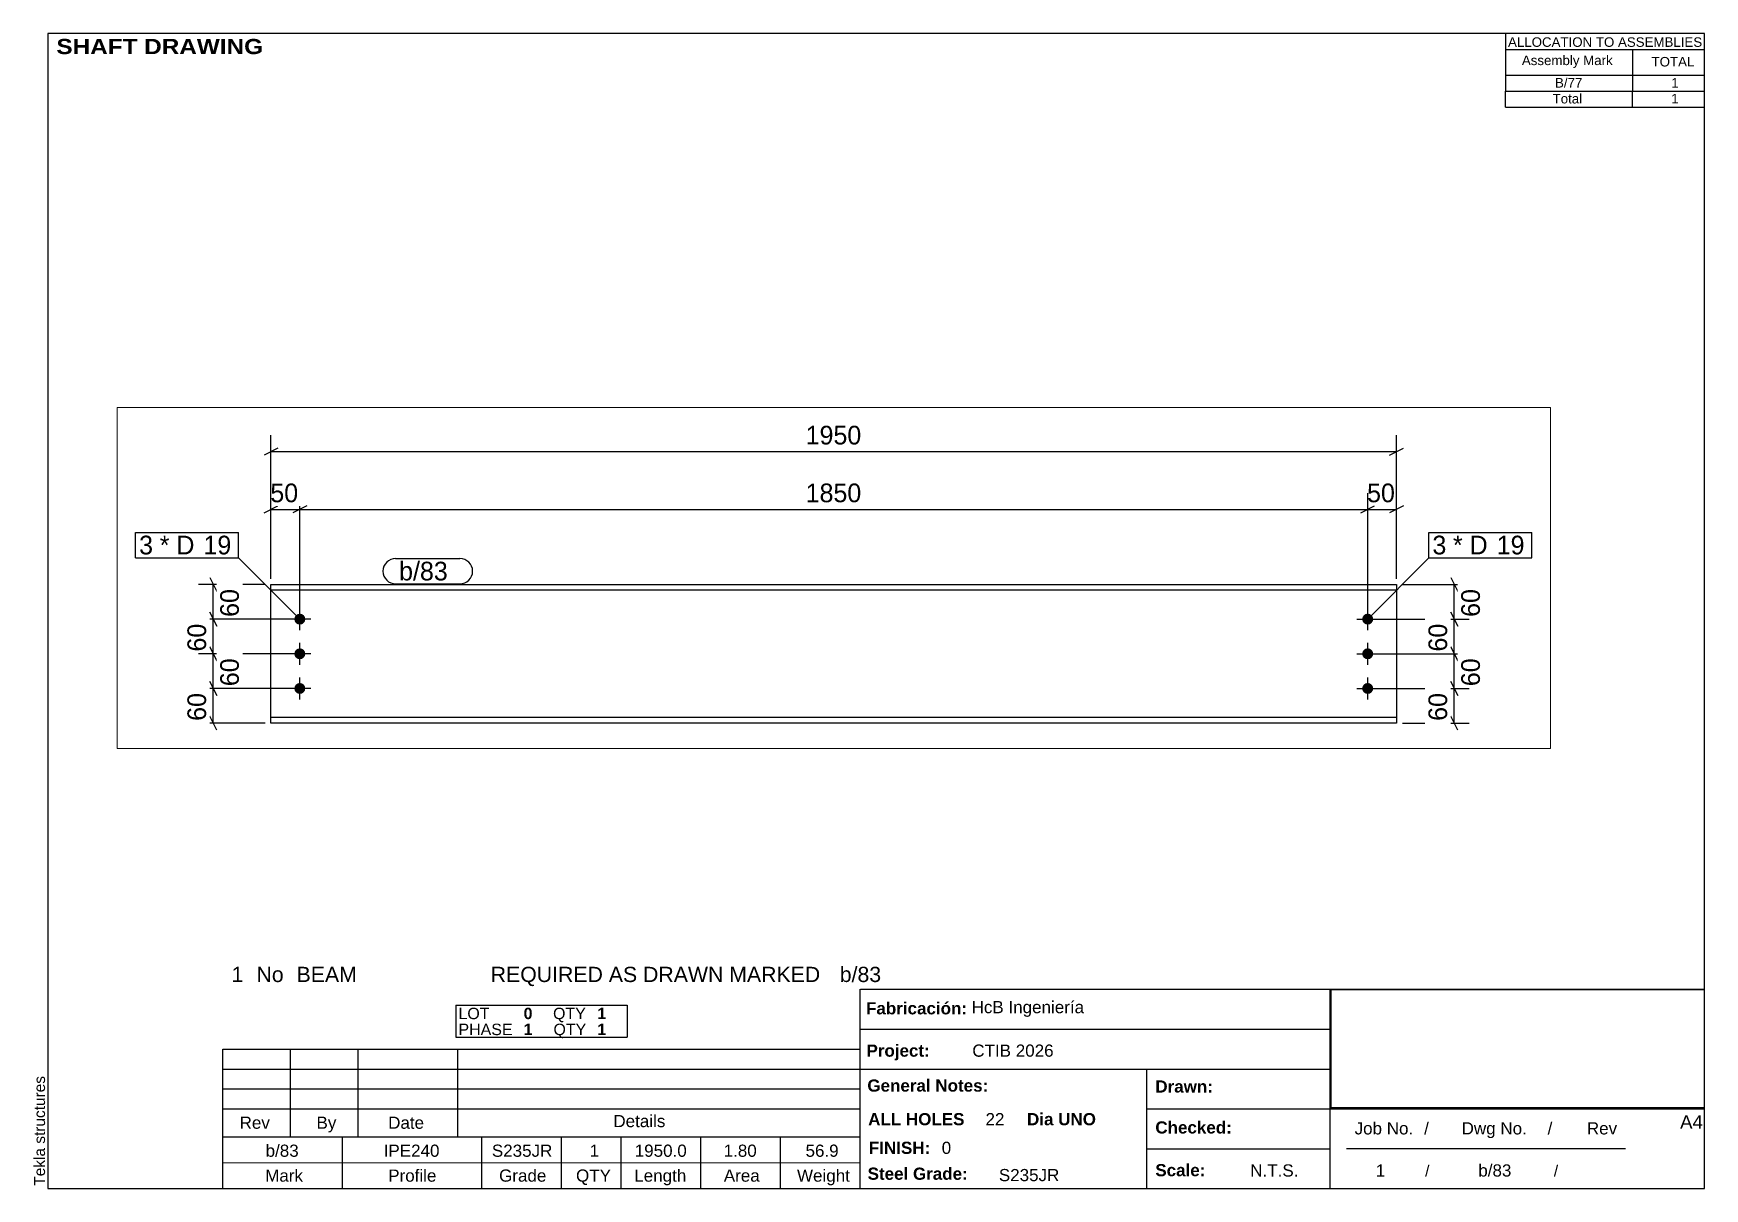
# Paper-space layout 'Layout1' of a CAD drawing. Header units: millimetres. Extents: x 2 to 292, y 5 to 205.
# The model-space entities are those that its viewports show. They can reach past a viewport. Long polylines and large blocks are cut down to what shows.
import ezdxf

# ---------------------------------------------------------------- set-up
doc = ezdxf.new("R2010")
doc.units = ezdxf.units.MM
doc.layers.add('Viewport layer', color=7, linetype='Continuous', plot=False)
doc.styles.add('Arial', font='ARIAL.TTF', dxfattribs={"height": 0.2})
doc.styles.add('Arial Black', font='ARIBLK.TTF', dxfattribs={"height": 0.2})
doc.styles.add('Arial Bold', font='ARIALBD.TTF', dxfattribs={"height": 0.2})
doc.styles.add('Comic Sans MS', font='COMIC.TTF', dxfattribs={"height": 0.2})

msp = doc.modelspace()

# ---------------------------------------------------------------- hatches: boundary and pattern name
at = {"linetype": 'Continuous'}
for points in [[(306.9, 224, -1), (325.9, 224, -1)], [(2156.9, 224, -1), (2175.9, 224, -1)], [(306.9, 164, -1), (325.9, 164, -1)], [(2156.9, 164, -1), (2175.9, 164, -1)], [(306.9, 104, -1), (325.9, 104, -1)], [(2156.9, 104, -1), (2175.9, 104, -1)]]:
    msp.add_hatch(color=3, dxfattribs=at).paths.add_polyline_path(points)

# ---------------------------------------------------------------- linework, layer by layer
at = {"color": 8, "linetype": 'Continuous'}
for p, q in [((278.4, 520), (254.4, 508)), ((266.4, 514), (2216.4, 514)), ((2204.4, 508), (2228.4, 520)), ((266.4, 294), (266.4, 442.4)), ((316.4, 234), (316.4, 442.4)), ((316.4, 234), (316.4, 442.4)), ((2166.4, 234), (2166.4, 442.4)), ((2216.4, 294), (2216.4, 442.4)), ((254.4, 408), (278.4, 420)), ((266.4, 414), (316.4, 414)), ((328.4, 420), (304.4, 408)), ((328.4, 420), (304.4, 408)), ((2154.4, 408), (2178.4, 420)), ((2166.4, 414), (2216.4, 414)), ((2228.4, 420), (2204.4, 408)), ((160.4, 296), (172.4, 272)), ((2310.4, 296), (2322.4, 272)), ((256.4, 284), (140.8, 284)), ((166.4, 224), (166.4, 284)), ((2226.4, 284), (2344.8, 284)), ((2316.4, 224), (2316.4, 284)), ((172.4, 212), (160.4, 236)), ((2322.4, 212), (2310.4, 236)), ((306.4, 224), (140.8, 224)), ((2176.4, 224), (2344.8, 224)), ((172.4, 152), (160.4, 176)), ((2322.4, 152), (2310.4, 176)), ((306.4, 164), (138, 164)), ((2176.4, 164), (2342, 164)), ((172.4, 92), (160.4, 116)), ((2322.4, 92), (2310.4, 116)), ((306.4, 104), (140.8, 104)), ((2176.4, 104), (2344.8, 104)), ((256.4, 44), (138, 44)), ((172.4, 32), (160.4, 56)), ((2226.4, 44), (2342, 44)), ((2322.4, 32), (2310.4, 56))]:
    msp.add_line(p, q, dxfattribs=at)
at = {"color": 7, "linetype": 'Continuous'}
for p, q in [((210.3, 330.1), (210.3, 374.1)), ((2450.8, 330.1), (2450.8, 374.1)), ((266.4, 44), (266.4, 284)), ((266.4, 284), (2216.4, 284)), ((2216.4, 274.2), (266.4, 274.2)), ((2216.4, 284), (2216.4, 44)), ((2216.4, 53.8), (266.4, 53.8)), ((2216.4, 44), (266.4, 44))]:
    msp.add_line(p, q, dxfattribs=at)
at = {"color": 3, "linetype": 'Continuous'}
for p, q in [((316.4, 205), (316.4, 243)), ((2166.4, 205), (2166.4, 243)), ((335.4, 224), (297.4, 224)), ((2147.4, 224), (2185.4, 224)), ((316.4, 145), (316.4, 183)), ((2166.4, 145), (2166.4, 183)), ((335.4, 164), (297.4, 164)), ((2147.4, 164), (2185.4, 164)), ((316.4, 85), (316.4, 123)), ((2166.4, 85), (2166.4, 123)), ((335.4, 104), (297.4, 104)), ((2147.4, 104), (2185.4, 104))]:
    msp.add_line(p, q, dxfattribs=at)

# ---------------------------------------------------------------- wipeouts: each hides what was drawn before it
at = {"color": 0}
for points in [[(64.1, 336.1), (64.1, 368.1), (38, 368.1), (38, 336.1)], [(2304.5, 336.1), (2304.5, 368.1), (2278.5, 368.1), (2278.5, 336.1)]]:
    msp.add_wipeout(points, dxfattribs=at)

# ---------------------------------------------------------------- next in the draw order: wipeouts: each hides what was drawn before it
for points in [[(1296.5, 520), (1296.5, 564.8), (1186.3, 564.8), (1186.3, 520)], [(2223.9, 420), (2223.9, 464.8), (2158.9, 464.8), (2158.9, 420)], [(64.1, 336.1), (64.1, 368.1), (38, 368.1), (38, 336.1)], [(2304.5, 336.1), (2304.5, 368.1), (2278.5, 368.1), (2278.5, 336.1)], [(587.7, 291), (587.7, 323), (488.4, 323), (488.4, 291)], [(217.2, 286.5), (172.4, 286.5), (172.4, 221.5), (217.2, 221.5)], [(2367.2, 286.5), (2322.4, 286.5), (2322.4, 221.5), (2367.2, 221.5)]]:
    msp.add_wipeout(points, dxfattribs=at)

# ---------------------------------------------------------------- next in the draw order: linework, layer by layer
at = {"color": 8, "linetype": 'Continuous'}
for p, q in [((2216.4, 294), (2216.4, 542.4)), ((2166.4, 234), (2166.4, 442.4)), ((316.4, 414), (2166.4, 414)), ((2154.4, 408), (2178.4, 420)), ((160.4, 236), (172.4, 212)), ((2310.4, 236), (2322.4, 212)), ((306.4, 224), (138, 224)), ((166.4, 164), (166.4, 224)), ((2176.4, 224), (2342, 224)), ((2316.4, 164), (2316.4, 224))]:
    msp.add_line(p, q, dxfattribs=at)
at = {"color": 7, "linetype": 'Continuous'}
for p, q in [((32, 330.1), (32, 374.1)), ((2272.5, 330.1), (2272.5, 374.1)), ((316.4, 224), (210.3, 330.1))]:
    msp.add_line(p, q, dxfattribs=at)

# ---------------------------------------------------------------- next in the draw order: texts
at = {"color": 3, "style": 'Comic Sans MS'}
for s, p in [('1950', (1192.7, 526.4)), ('50', (2165.3, 426.4))]:
    msp.add_text(s, height=32.38, dxfattribs=at).set_placement(p)
for p in [(210.8, 227.9), (2360.8, 227.9)]:
    msp.add_text('60', height=32.38, rotation=90.0002, dxfattribs=at).set_placement(p)

# ---------------------------------------------------------------- next in the draw order: wipeouts: each hides what was drawn before it
at = {"color": 0}
for points in [[(139.9, 336.1), (139.9, 368.1), (73.7, 368.1), (73.7, 336.1)], [(2380.3, 336.1), (2380.3, 368.1), (2314.1, 368.1), (2314.1, 336.1)], [(587.7, 291), (587.7, 323), (488.4, 323), (488.4, 291)]]:
    msp.add_wipeout(points, dxfattribs=at)

# ---------------------------------------------------------------- next in the draw order: linework, layer by layer
at = {"color": 7, "linetype": 'Continuous'}
for p, q in [((482.4, 329), (593.7, 329)), ((482.4, 285), (593.7, 285))]:
    msp.add_line(p, q, dxfattribs=at)
for centre, start, end in [((482.4, 307), 90, 270), ((593.7, 307), 270, 90)]:
    msp.add_arc(centre, 22, start, end, dxfattribs=at)

# ---------------------------------------------------------------- next in the draw order: texts
at = {"color": 3, "style": 'Comic Sans MS'}
msp.add_text('b/83', height=32.38, dxfattribs=at).set_placement((488.4, 291))

# ---------------------------------------------------------------- next in the draw order: wipeouts: each hides what was drawn before it
at = {"color": 0}
for points in [[(323.9, 420), (323.9, 464.8), (258.9, 464.8), (258.9, 420)], [(1296.5, 420), (1296.5, 464.8), (1186.3, 464.8), (1186.3, 420)], [(139.9, 336.1), (139.9, 368.1), (73.7, 368.1), (73.7, 336.1)], [(2380.3, 336.1), (2380.3, 368.1), (2314.1, 368.1), (2314.1, 336.1)], [(160.4, 226.5), (115.6, 226.5), (115.6, 161.5), (160.4, 161.5)], [(2310.4, 226.5), (2265.6, 226.5), (2265.6, 161.5), (2310.4, 161.5)]]:
    msp.add_wipeout(points, dxfattribs=at)

# ---------------------------------------------------------------- next in the draw order: linework, layer by layer
at = {"color": 8, "linetype": 'Continuous'}
for p, q in [((266.4, 294), (266.4, 542.4)), ((160.4, 176), (172.4, 152)), ((2310.4, 176), (2322.4, 152)), ((306.4, 164), (140.8, 164)), ((166.4, 104), (166.4, 164)), ((2176.4, 164), (2344.8, 164)), ((2316.4, 104), (2316.4, 164))]:
    msp.add_line(p, q, dxfattribs=at)
at = {"color": 7, "linetype": 'Continuous'}
msp.add_line((2166.4, 224), (2272.5, 330.1), dxfattribs=at)

# ---------------------------------------------------------------- next in the draw order: texts
at = {"color": 3, "style": 'Comic Sans MS'}
for s, height, p in [('50', 32.38, (265.3, 426.4)), ('1850', 32.38, (1192.7, 426.4)), ('3', 32.4, (38, 336.1)), ('* D', 32.38, (73.7, 336.1)), ('3', 32.4, (2278.5, 336.1)), ('* D', 32.38, (2314.1, 336.1))]:
    msp.add_text(s, height=height, dxfattribs=at).set_placement(p)
for p in [(154, 167.9), (2304, 167.9)]:
    msp.add_text('60', height=32.38, rotation=90.0002, dxfattribs=at).set_placement(p)

# ---------------------------------------------------------------- next in the draw order: wipeouts: each hides what was drawn before it
at = {"color": 0}
for points in [[(194.7, 336.1), (194.7, 368.1), (149.5, 368.1), (149.5, 336.1)], [(2435.2, 336.1), (2435.2, 368.1), (2389.9, 368.1), (2389.9, 336.1)]]:
    msp.add_wipeout(points, dxfattribs=at)

# ---------------------------------------------------------------- next in the draw order: wipeouts: each hides what was drawn before it
for points in [[(194.7, 336.1), (194.7, 368.1), (149.5, 368.1), (149.5, 336.1)], [(2435.2, 336.1), (2435.2, 368.1), (2389.9, 368.1), (2389.9, 336.1)], [(217.2, 166.5), (172.4, 166.5), (172.4, 101.5), (217.2, 101.5)], [(2367.2, 166.5), (2322.4, 166.5), (2322.4, 101.5), (2367.2, 101.5)]]:
    msp.add_wipeout(points, dxfattribs=at)

# ---------------------------------------------------------------- next in the draw order: linework, layer by layer
at = {"color": 7, "linetype": 'Continuous'}
for p, q in [((32, 374.1), (210.3, 374.1)), ((2272.5, 374.1), (2450.8, 374.1)), ((32, 330.1), (210.3, 330.1)), ((2272.5, 330.1), (2450.8, 330.1))]:
    msp.add_line(p, q, dxfattribs=at)
at = {"color": 8, "linetype": 'Continuous'}
for p, q in [((160.4, 116), (172.4, 92)), ((2310.4, 116), (2322.4, 92)), ((306.4, 104), (138, 104)), ((166.4, 44), (166.4, 104)), ((2176.4, 104), (2342, 104)), ((2316.4, 44), (2316.4, 104))]:
    msp.add_line(p, q, dxfattribs=at)

# ---------------------------------------------------------------- next in the draw order: texts
at = {"color": 3, "style": 'Comic Sans MS'}
for p in [(149.5, 336.1), (2389.9, 336.1)]:
    msp.add_text('19', height=32.38, dxfattribs=at).set_placement(p)
for p in [(210.8, 107.9), (2360.8, 107.9)]:
    msp.add_text('60', height=32.38, rotation=90.0002, dxfattribs=at).set_placement(p)

# ---------------------------------------------------------------- next in the draw order: wipeouts: each hides what was drawn before it
at = {"color": 0}
for points in [[(160.4, 106.5), (115.6, 106.5), (115.6, 41.5), (160.4, 41.5)], [(2310.4, 106.5), (2265.6, 106.5), (2265.6, 41.5), (2310.4, 41.5)]]:
    msp.add_wipeout(points, dxfattribs=at)

# ---------------------------------------------------------------- next in the draw order: texts
at = {"color": 3, "style": 'Comic Sans MS'}
for p in [(154, 47.9), (2304, 47.9)]:
    msp.add_text('60', height=32.38, rotation=90.0002, dxfattribs=at).set_placement(p)

psp = doc.layouts.get("Layout1")

# ---------------------------------------------------------------- linework, layer by layer
at = {"color": 5, "linetype": 'Continuous'}
for p, q in [((292, 205), (5, 205)), ((5, 205), (5, 5)), ((292, 5), (292, 205)), ((5, 5), (292, 5))]:
    psp.add_line(p, q, dxfattribs=at)
at = {"color": 7, "linetype": 'Continuous'}
for p, q in [((257.51, 205), (257.51, 197.75)), ((257.57, 202.24), (292, 202.24)), ((279.49, 202.24), (279.49, 197.75)), ((257.51, 197.75), (257.51, 195)), ((257.57, 197.75), (292, 197.75)), ((279.49, 197.75), (279.49, 195)), ((257.51, 192.23), (257.51, 194.99)), ((257.54, 194.99), (292, 194.99)), ((279.49, 192.23), (279.49, 194.99)), ((257.51, 192.23), (292, 192.23)), ((145.72, 5), (145.72, 39.5)), ((145.75, 39.5), (292, 39.5)), ((227.14, 5), (227.14, 39.5)), ((75.68, 36.74), (105.35, 36.74)), ((75.68, 36.74), (75.68, 33.98)), ((105.35, 36.74), (105.35, 33.98)), ((75.68, 33.98), (75.68, 31.22)), ((105.35, 33.98), (105.35, 31.22)), ((145.72, 32.6), (227.14, 32.6)), ((35.31, 13.97), (35.31, 29.15)), ((35.31, 29.15), (145.71, 29.15)), ((47.04, 13.97), (47.04, 29.15)), ((58.77, 13.97), (58.77, 29.15)), ((75.68, 31.22), (105.35, 31.22)), ((76.02, 13.97), (76.02, 29.15)), ((145.71, 13.97), (145.71, 29.15)), ((35.31, 25.7), (145.71, 25.7)), ((145.72, 25.7), (227.14, 25.7)), ((195.4, 5), (195.4, 25.7)), ((35.31, 22.25), (145.71, 22.25)), ((35.31, 18.8), (145.71, 18.8)), ((195.4, 18.8), (292, 18.8)), ((35.31, 13.96), (145.71, 13.97)), ((35.31, 9.49), (35.31, 13.96)), ((56.01, 9.49), (56.01, 13.97)), ((80.16, 9.49), (80.16, 13.97)), ((93.96, 9.49), (93.96, 13.97)), ((104.31, 9.49), (104.31, 13.97)), ((118.11, 9.49), (118.11, 13.97)), ((131.91, 9.49), (131.91, 13.97)), ((195.4, 11.9), (227.14, 11.9)), ((229.99, 11.92), (278.29, 11.92)), ((35.31, 9.48), (145.72, 9.49)), ((35.31, 5), (35.31, 9.48)), ((56.01, 5), (56.01, 9.48)), ((80.16, 5), (80.16, 9.48)), ((93.96, 5), (93.96, 9.48)), ((104.31, 5), (104.31, 9.48)), ((118.11, 5), (118.11, 9.48)), ((131.91, 5), (131.91, 9.48))]:
    psp.add_line(p, q, dxfattribs=at)
at = {"color": 2, "linetype": 'Continuous'}
for p, q in [((227.28, 39.46), (291.86, 39.46)), ((227.29, 19.02), (227.29, 39.46)), ((291.96, 19.03), (291.96, 39.47)), ((227.28, 19.03), (291.86, 19.03))]:
    psp.add_line(p, q, dxfattribs=at)

# ---------------------------------------------------------------- texts
at = {"color": 7}
for s, height, style, p in [(' SHAFT DRAWING', 2.6342, 'Arial Black', (5.3, 201.42)), ('ALLOCATION TO ASSEMBLIES', 1.6475, 'Arial', (257.95, 202.68)), ('Assembly Mark', 1.6475, 'Arial', (260.35, 199.52)), ('TOTAL', 1.648, 'Arial', (282.81, 199.28)), ('REQUIRED AS DRAWN MARKED', 2.636, 'Arial', (81.71, 40.76)), ('b/83', 2.636, 'Arial', (142.18, 40.76)), ('1', 2.64, 'Arial', (36.8, 40.76)), ('No', 2.636, 'Arial', (41.13, 40.76)), ('BEAM', 2.636, 'Arial', (48.08, 40.76)), ('b/83', 2.109, 'Arial', (42.71, 10.5)), ('IPE240', 2.109, 'Arial', (63.17, 10.5)), ('S235JR', 2.109, 'Arial', (81.91, 10.5)), ('1', 2.11, 'Arial', (98.86, 10.5)), ('1950.0', 2.109, 'Arial', (106.66, 10.5)), ('1.80', 2.109, 'Arial', (122.06, 10.5)), ('56.9', 2.109, 'Arial', (136.25, 10.5)), ('FINISH:', 2.107, 'Arial Bold', (147.22, 11)), ('0', 2.11, 'Arial', (159.84, 11))]:
    psp.add_text(s, height=height, dxfattribs=dict(at, style=style)).set_placement(p)
at = {"color": 7, "linetype": 'Continuous'}
for s, height, style, p in [('B/77', 1.648, 'Arial', (266.09, 195.63)), ('1', 1.65, 'Arial', (286.23, 195.63)), ('Total', 1.648, 'Arial', (265.67, 192.88)), ('1', 1.65, 'Arial', (286.21, 192.88)), ('LOT', 1.977, 'Arial', (76.13, 34.33)), ('0', 1.98, 'Arial Bold', (87.41, 34.33)), ('QTY', 1.977, 'Arial', (92.51, 34.33)), ('1', 1.98, 'Arial Bold', (100.18, 34.33)), ('Fabricación:', 2.1074, 'Arial Bold', (146.73, 35.16)), ('HcB Ingeniería', 2.1088, 'Arial', (165.02, 35.36)), ('PHASE', 1.977, 'Arial', (76.13, 31.57)), ('1', 1.98, 'Arial Bold', (87.41, 31.57)), ('QTY', 1.977, 'Arial', (92.58, 31.57)), ('1', 1.98, 'Arial Bold', (100.18, 31.57)), ('Project:', 2.107, 'Arial Bold', (146.81, 27.83)), ('CTIB 2026', 2.109, 'Arial', (165.14, 27.83)), ('General Notes:', 2.1074, 'Arial Bold', (146.96, 21.78)), ('Drawn:', 2.107, 'Arial Bold', (196.85, 21.62)), ('Rev', 2.109, 'Arial', (38.21, 15.35)), ('By', 2.109, 'Arial', (51.53, 15.35)), ('Date', 2.109, 'Arial', (63.94, 15.35)), ('Details', 2.109, 'Arial', (102.96, 15.63)), ('ALL HOLES', 2.107, 'Arial Bold', (147.1, 15.96)), ('22', 2.109, 'Arial', (167.43, 15.96)), ('Dia UNO', 2.107, 'Arial Bold', (174.62, 15.96)), ('A4', 2.307, 'Arial', (287.76, 15.38)), ('Checked:', 2.107, 'Arial Bold', (196.85, 14.53)), ('Job No.', 2.109, 'Arial', (231.37, 14.37)), ('/', 2.11, 'Arial', (243.42, 14.37)), ('Dwg No.', 2.109, 'Arial', (249.91, 14.37)), ('/', 2.11, 'Arial', (264.81, 14.37)), ('Rev', 2.109, 'Arial', (271.61, 14.37)), ('Steel Grade:', 2.1074, 'Arial Bold', (147.01, 6.52)), ('Scale:', 2.107, 'Arial Bold', (196.85, 7.13)), ('N.T.S.', 2.109, 'Arial', (213.29, 7.08)), ('1', 2.11, 'Arial', (235.04, 7.08)), ('/', 1.98, 'Arial', (243.58, 7.08)), ('b/83', 2.109, 'Arial', (252.8, 7.08)), ('/', 1.98, 'Arial', (265.88, 7.08)), ('Mark', 2.109, 'Arial', (42.64, 6.19)), ('Profile', 2.109, 'Arial', (63.95, 6.19)), ('Grade', 2.109, 'Arial', (83.16, 6.19)), ('QTY', 2.109, 'Arial', (96.49, 6.19)), ('Length', 2.109, 'Arial', (106.58, 6.19)), ('Area', 2.109, 'Arial', (122.09, 6.19)), ('Weight', 2.109, 'Arial', (134.77, 6.19)), ('S235JR', 2.109, 'Arial', (169.74, 6.28))]:
    psp.add_text(s, height=height, dxfattribs=dict(at, style=style)).set_placement(p)
at = {"color": 174, "linetype": 'Continuous', "style": 'Arial'}
psp.add_text('Tekla structures', height=1.9102, rotation=90, dxfattribs=at).set_placement((4.5, 5.5))

# ---------------------------------------------------------------- viewports
at = {"layer": 'Viewport layer', "view_target_point": (1241.4, 295.2)}
psp.add_viewport(center=(141.14, 110.71), size=(248.28, 59.04), view_center_point=(0, 0), view_height=590.4, dxfattribs=at)

doc.saveas('drawing.dxf')
